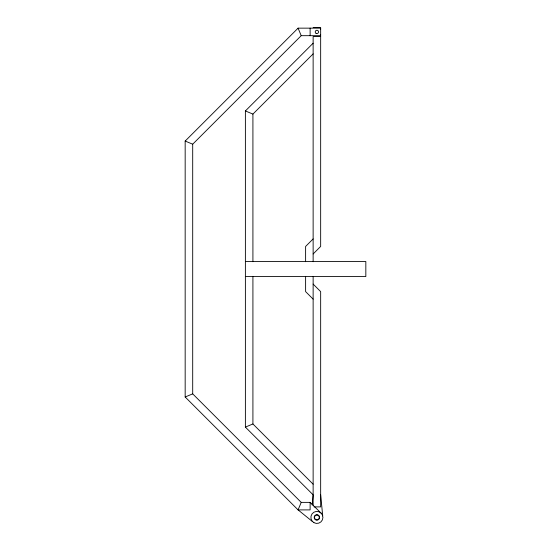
<?xml version="1.0" encoding="UTF-8"?>
<svg xmlns="http://www.w3.org/2000/svg" width="551" height="551" viewBox="0 0 551 551"><rect width="100%" height="100%" fill="white"/><g stroke="black" fill="none" stroke-linecap="round" stroke-linejoin="round"><path stroke-width="0.83" d="M312.148 504.936L313.133 494.846L245.388 427.101L245.388 110.951L313.133 43.205M321.157 513.167L310.123 502.374L301.211 502.374L298.084 509.902L312.644 521.687M310.123 502.374L310.123 509.902L298.084 509.902L185.17 396.989L185.17 141.063L298.084 28.149L319.759 28.149A0.902 0.902 0 0 1 320.661 29.058M301.211 502.374L192.698 393.862L192.698 144.197L301.211 35.677L319.759 35.677A0.902 0.902 0 0 0 320.661 34.775M252.916 261.711L252.916 114.085L313.133 53.867M313.133 238.92L305.612 246.442L305.612 261.711M313.133 253.97L320.661 246.442L320.661 27.55L313.133 27.55M185.17 396.989L192.698 393.862M245.388 427.101L252.916 423.967L252.916 276.34M320.661 36.58L313.133 36.58L313.133 261.711M245.388 261.498L365.83 261.498L365.83 276.554L245.388 276.554M313.974 506.892L320.661 506.892L320.661 291.61L313.133 284.082M245.388 110.951L252.916 114.085M185.17 141.063L192.698 144.197M313.133 299.138L305.612 291.61L305.612 276.34M252.916 423.967L313.133 484.184M298.084 28.149L301.211 35.677M320.661 494.846L322.714 515.867M313.133 276.34L313.133 505.171M310.123 28.149L310.123 35.677M313.891 522.644A6.02 6.02 0 0 0 322.92 517.43A6.02 6.02 0 0 0 313.891 512.216A6.02 6.02 0 0 0 313.891 522.644M316.074 33.349A1.653 1.653 0 0 0 318.554 31.917A1.653 1.653 0 0 0 316.074 30.484A1.653 1.653 0 0 0 316.074 33.349M315.544 519.772A2.707 2.707 0 0 0 319.608 517.43A2.707 2.707 0 0 0 315.544 515.082A2.707 2.707 0 0 0 315.544 519.772M315.695 519.517A2.411 2.411 0 0 0 319.311 517.43A2.411 2.411 0 0 0 315.695 515.343A2.411 2.411 0 0 0 315.695 519.517"/></g></svg>
